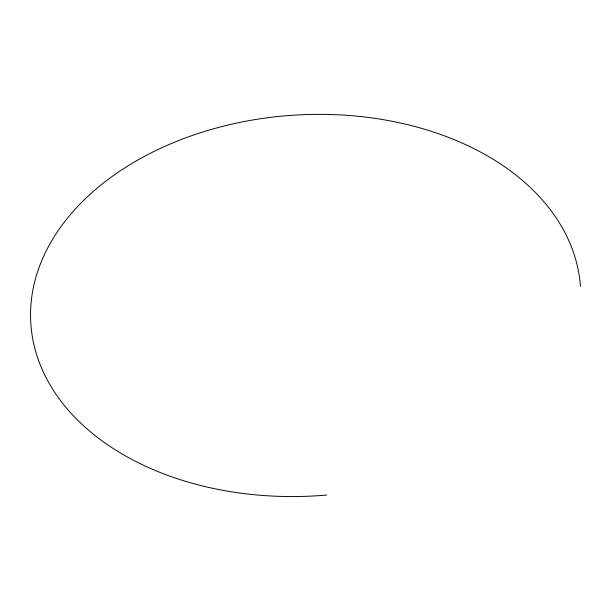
<?xml version="1.0" encoding="UTF-8"?>
<svg xmlns="http://www.w3.org/2000/svg" width="611" height="611" viewBox="0 0 611 611"><rect width="100%" height="100%" fill="white"/><g stroke="black" fill="none" stroke-linecap="round" stroke-linejoin="round"><path stroke-width="0.92" d="M326.671 495.04A275.439 190.647 -3.8 0 1 31.176 327.847A275.439 190.647 -3.8 0 1 289.431 115.487A275.439 190.647 -3.8 0 1 580.45 286.353"/></g></svg>
